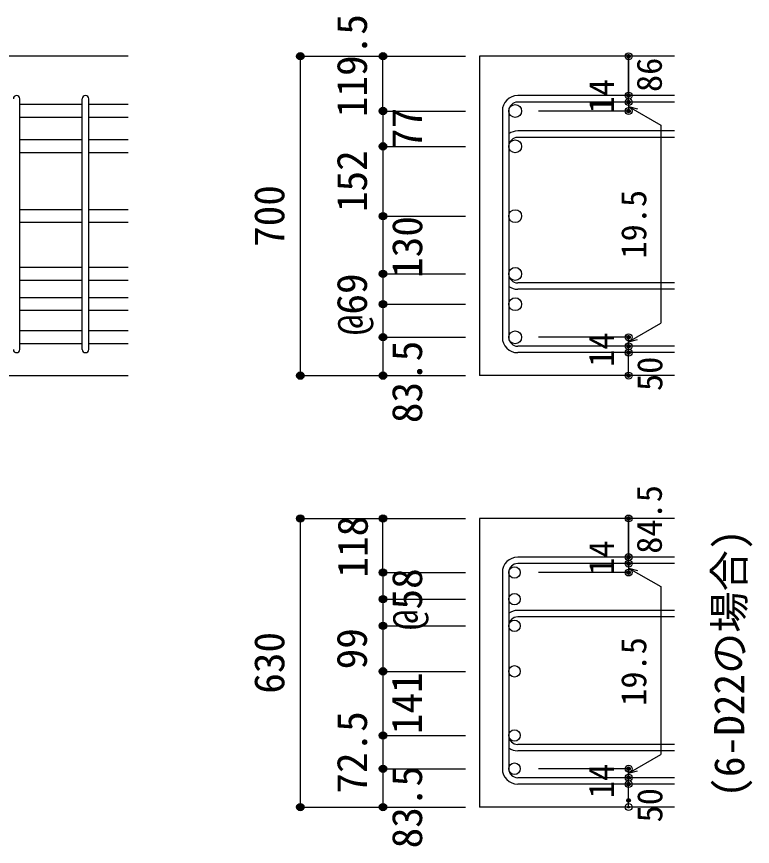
# Model space of a CAD drawing. Units: millimetres at full size, sheet at 1:30; some dimension numbers follow another scale. Extents: x -5973 to 5954, y -4195 to 4201.
# Drawn here: x 1409 to 3012, y 1435 to 3242 of the extents above; entities that cross this region are included whole.
import ezdxf
from ezdxf.enums import TextEntityAlignment as Align

# ---------------------------------------------------------------- set-up
doc = ezdxf.new("R2010")
doc.units = ezdxf.units.MM
doc.header["$LTSCALE"] = 30
doc.header["$PDMODE"] = 32
doc.header["$PDSIZE"] = 15
for name, color, linetype in [('0-1_躯体線', 2, 'Continuous'), ('0-5_基礎梁筋', 7, 'Continuous'), ('0-6_スタラップ筋', 7, 'Continuous'), ('0-7_文字', 4, 'Continuous'), ('0-D_寸法', 4, 'Continuous')]:
    doc.layers.add(name, color=color, linetype=linetype)
doc.styles.add('ＭＳ ゴシック', font='')
doc.styles.get('ＭＳ ゴシック').set_extended_font_data('MS Gothic')

msp = doc.modelspace()

# ---------------------------------------------------------------- linework, layer by layer
at = {"layer": '0-1_躯体線'}
for p, q in [((1652.44, 3156.03), (-147.56, 3156.03)), ((2842.44, 3156.03), (2417.44, 3156.03)), ((2417.44, 3156.03), (2417.44, 2460.53)), ((2842.44, 2460.53), (2417.44, 2460.53)), ((2842.44, 2149.4), (2417.44, 2149.4)), ((2417.44, 2149.4), (2417.44, 1520.9)), ((2842.44, 1520.9), (2417.44, 1520.9))]:
    msp.add_line(p, q, dxfattribs=at)
msp.add_lwpolyline([(1252.44, 1756.03), (1252.44, 2460.53), (1652.44, 2460.53)], dxfattribs=at)
at = {"layer": '0-5_基礎梁筋'}
for p, q in [((1552.44, 3050.83), (1416.44, 3050.83)), ((1652.44, 3050.83), (1566.44, 3050.83)), ((1552.44, 3022.83), (1416.44, 3022.83)), ((1652.44, 3022.83), (1566.44, 3022.83)), ((1552.44, 2973.83), (1416.44, 2973.83)), ((1652.44, 2973.83), (1566.44, 2973.83)), ((1552.44, 2945.83), (1416.44, 2945.83)), ((1652.44, 2945.83), (1566.44, 2945.83)), ((1552.44, 2821.83), (1416.44, 2821.83)), ((1652.44, 2821.83), (1566.44, 2821.83)), ((1552.44, 2793.83), (1416.44, 2793.83)), ((1652.44, 2793.83), (1566.44, 2793.83)), ((1552.44, 2696.03), (1416.44, 2696.03)), ((1652.44, 2696.03), (1566.44, 2696.03)), ((1552.44, 2668.03), (1416.44, 2668.03)), ((1652.44, 2668.03), (1566.44, 2668.03)), ((1552.44, 2630.03), (1416.44, 2630.03)), ((1652.44, 2630.03), (1566.44, 2630.03)), ((1552.44, 2602.03), (1416.44, 2602.03)), ((1652.44, 2602.03), (1566.44, 2602.03)), ((1552.44, 2558.03), (1416.44, 2558.03)), ((1652.44, 2558.03), (1566.44, 2558.03)), ((1552.44, 2530.03), (1416.44, 2530.03)), ((1652.44, 2530.03), (1566.44, 2530.03))]:
    msp.add_line(p, q, dxfattribs=at)
at = {"layer": '0-5_基礎梁筋', "color": 3}
for centre, radius in [((2495.44, 3036.83), 14), ((2495.44, 2959.83), 14), ((2495.44, 2807.83), 14), ((2495.44, 2682.03), 14), ((2495.44, 2616.03), 14), ((2495.44, 2544.03), 14), ((2493.94, 2031.7), 12.5), ((2493.94, 1973.7), 12.5), ((2493.94, 1915.7), 12.5), ((2493.94, 1816.4), 12.5), ((2493.94, 1676.9), 12.5), ((2493.94, 1676.9), 12.5), ((2493.94, 1676.9), 12.5), ((2493.94, 1604.4), 12.5), ((2493.94, 1604.4), 12.5), ((2493.94, 1604.4), 12.5)]:
    msp.add_circle(centre, radius, dxfattribs=at)
at = {"layer": '0-5_基礎梁筋'}
for p in [(2027.44, 3156.03), (2027.44, 2149.4), (2027.44, 1520.9)]:
    msp.add_point(p, dxfattribs=at)
at = {"layer": '0-6_スタラップ筋'}
for p, q in [((1416.44, 2517.53), (1416.44, 3063.33)), ((1552.44, 2517.53), (1552.44, 3063.33)), ((1566.44, 2517.53), (1566.44, 3063.33)), ((2842.44, 3070.33), (2500.94, 3070.33)), ((2842.44, 3056.33), (2500.94, 3056.33)), ((2467.44, 3036.83), (2467.44, 2544.03)), ((2481.44, 3036.83), (2481.44, 2544.03)), ((2842.44, 2993.33), (2500.94, 2993.33)), ((2842.44, 2979.33), (2500.94, 2979.33)), ((2842.44, 2662.53), (2500.94, 2662.53)), ((2842.44, 2648.53), (2500.94, 2648.53)), ((2842.44, 2524.53), (2500.94, 2524.53)), ((2842.44, 2510.53), (2500.94, 2510.53)), ((2842.44, 2065.2), (2500.94, 2065.2)), ((2842.44, 2051.2), (2500.94, 2051.2)), ((2467.44, 2031.7), (2467.44, 1604.4)), ((2481.44, 2031.7), (2481.44, 1604.4)), ((2842.44, 1949.2), (2500.94, 1949.2)), ((2842.44, 1935.2), (2500.94, 1935.2)), ((2842.44, 1657.4), (2500.94, 1657.4)), ((2842.44, 1643.4), (2500.94, 1643.4)), ((2842.44, 1584.9), (2500.94, 1584.9)), ((2842.44, 1570.9), (2500.94, 1570.9))]:
    msp.add_line(p, q, dxfattribs=at)
for centre, radius, start, end in [((1409.44, 3063.33), 7, 0, 180), ((1559.44, 3063.33), 7, 0, 180), ((2500.94, 3036.83), 33.5, 90, 180), ((2500.94, 3036.83), 19.5, 90, 180), ((2500.94, 2959.83), 33.5, 90, 125.59765), ((2500.94, 2959.83), 19.5, 90, 180), ((2500.94, 2682.03), 19.5, 180, 270), ((2500.94, 2682.03), 33.5, 234.40235, 270), ((2500.94, 2544.03), 33.5, 180, 270), ((2500.94, 2544.03), 19.5, 180, 270), ((1409.44, 2517.53), 7, 180, 0), ((1559.44, 2517.53), 7, 180, 0), ((2500.94, 2031.7), 33.5, 90, 180), ((2500.94, 2031.7), 19.5, 90, 180), ((2500.94, 1915.7), 33.5, 90, 125.59765), ((2500.94, 1915.7), 19.5, 90, 180), ((2500.94, 1676.9), 19.5, 180, 270), ((2500.94, 1676.9), 33.5, 234.40235, 270), ((2500.94, 1604.4), 33.5, 180, 270), ((2500.94, 1604.4), 19.5, 180, 270)]:
    msp.add_arc(centre, radius, start, end, dxfattribs=at)
at = {"layer": '0-D_寸法'}
for p, q in [((2027.44, 3156.03), (2207.44, 3156.03)), ((2027.44, 3156.03), (2207.44, 3156.03)), ((2027.44, 3156.03), (2027.44, 2460.53)), ((2207.44, 3156.03), (2387.44, 3156.03)), ((2207.44, 3156.03), (2387.44, 3156.03)), ((2207.44, 3036.83), (2207.44, 3156.03)), ((2742.44, 3056.33), (2742.44, 3070.33)), ((2742.44, 3056.33), (2742.44, 3036.83)), ((2207.44, 3036.83), (2387.44, 3036.83)), ((2207.44, 3036.83), (2207.44, 2955.07)), ((2742.44, 3036.83), (2546.35, 3036.83)), ((2742.44, 3046.58), (2761.76, 3041.41)), ((2742.44, 3046.58), (2812.5, 3006.14)), ((2812.5, 3006.14), (2812.5, 2574.73)), ((2207.44, 2959.83), (2387.44, 2959.83)), ((2207.44, 2959.83), (2387.44, 2959.83)), ((2207.44, 2955.07), (2207.44, 2821.53)), ((2207.44, 2934.48), (2207.44, 2544.03)), ((2207.44, 2807.83), (2387.44, 2807.83)), ((2207.44, 2807.83), (2387.44, 2807.83)), ((2207.44, 2682.03), (2387.44, 2682.03)), ((2207.44, 2616.03), (2387.44, 2616.03)), ((2742.44, 2534.28), (2812.5, 2574.73)), ((2207.44, 2544.03), (2387.44, 2544.03)), ((2207.44, 2544.03), (2207.44, 2460.53)), ((2742.44, 2544.03), (2546.35, 2544.03)), ((2742.44, 2524.53), (2742.44, 2544.03)), ((2742.44, 2534.28), (2761.76, 2539.46)), ((2742.44, 2510.53), (2742.44, 2524.53)), ((2742.44, 2460.53), (2742.44, 2510.53)), ((2027.44, 2460.53), (2207.44, 2460.53)), ((2207.44, 2460.53), (2387.44, 2460.53)), ((2027.44, 2149.4), (2207.44, 2149.4)), ((2027.44, 2149.4), (2207.44, 2149.4)), ((2027.44, 2149.4), (2027.44, 1520.9)), ((2207.44, 2149.4), (2387.44, 2149.4)), ((2207.44, 2149.4), (2387.44, 2149.4)), ((2207.44, 2031.7), (2207.44, 2149.4)), ((2742.44, 2051.2), (2742.44, 2065.2)), ((2742.44, 2051.2), (2742.44, 2031.7)), ((2207.44, 2031.7), (2387.44, 2031.7)), ((2207.44, 2031.7), (2207.44, 1948.43)), ((2742.44, 2031.7), (2546.35, 2031.7)), ((2742.44, 2041.45), (2761.76, 2036.28)), ((2742.44, 2041.45), (2812.5, 2001)), ((2812.5, 2001), (2812.5, 1635.1)), ((2207.44, 1973.7), (2387.44, 1973.7)), ((2207.44, 1948.43), (2207.44, 1816.4)), ((2207.44, 1915.7), (2387.44, 1915.7)), ((2207.44, 1816.4), (2387.44, 1816.4)), ((2207.44, 1816.4), (2387.44, 1816.4)), ((2207.44, 1816.4), (2387.44, 1816.4)), ((2207.44, 1816.4), (2207.44, 1520.9)), ((2207.44, 1676.9), (2387.44, 1676.9)), ((2207.44, 1676.9), (2387.44, 1676.9)), ((2207.44, 1676.9), (2387.44, 1676.9)), ((2742.44, 1594.65), (2812.5, 1635.1)), ((2207.44, 1604.4), (2387.44, 1604.4)), ((2207.44, 1604.4), (2387.44, 1604.4)), ((2207.44, 1604.4), (2387.44, 1604.4)), ((2742.44, 1604.4), (2546.35, 1604.4)), ((2742.44, 1584.9), (2742.44, 1604.4)), ((2742.44, 1594.65), (2761.76, 1599.83)), ((2742.44, 1570.9), (2742.44, 1584.9)), ((2742.44, 1520.9), (2742.44, 1570.9)), ((2027.44, 1520.9), (2207.44, 1520.9)), ((2207.44, 1520.9), (2387.44, 1520.9))]:
    msp.add_line(p, q, dxfattribs=at)
for points in [[(2742.44, 3156.03), (2742.44, 3070.33), (2742.44, 3156.03)], [(2742.44, 2149.4), (2742.44, 2065.2), (2742.44, 2149.4)]]:
    msp.add_lwpolyline(points, dxfattribs=at)
for centre, radius in [((2027.44, 3156.03), 8), ((2027.44, 3156.03), 7.2), ((2207.44, 3156.03), 8), ((2207.44, 3156.03), 7.2), ((2027.44, 3156.03), 6.4), ((2027.44, 3156.03), 5.6), ((2027.44, 3156.03), 4.8), ((2027.44, 3156.03), 4), ((2027.44, 3156.03), 3.2), ((2027.44, 3156.03), 2.4), ((2027.44, 3156.03), 1.6), ((2027.44, 3156.03), 0.8), ((2207.44, 3156.03), 6.4), ((2207.44, 3156.03), 5.6), ((2207.44, 3156.03), 4.8), ((2207.44, 3156.03), 4), ((2207.44, 3156.03), 3.2), ((2207.44, 3156.03), 2.4), ((2207.44, 3156.03), 1.6), ((2207.44, 3156.03), 0.8), ((2742.44, 3156.03), 4), ((2742.44, 3156.03), 3.6), ((2742.44, 3156.03), 3.2), ((2742.44, 3156.03), 2.8), ((2742.44, 3156.03), 2.4), ((2742.44, 3156.03), 2), ((2742.44, 3156.03), 1.6), ((2742.44, 3156.03), 1.2), ((2742.44, 3156.03), 0.8), ((2742.44, 3156.03), 0.4), ((2742.44, 3070.33), 4), ((2742.44, 3070.33), 3.6), ((2742.44, 3070.33), 3.2), ((2742.44, 3070.33), 2.8), ((2742.44, 3070.33), 2.4), ((2742.44, 3070.33), 2), ((2742.44, 3056.33), 4), ((2742.44, 3056.33), 3.6), ((2742.44, 3056.33), 3.2), ((2742.44, 3056.33), 2.8), ((2742.44, 3056.33), 2.4), ((2742.44, 3056.33), 2), ((2742.44, 3070.33), 1.6), ((2742.44, 3056.33), 1.6), ((2742.44, 3070.33), 1.2), ((2742.44, 3056.33), 1.2), ((2742.44, 3070.33), 0.8), ((2742.44, 3056.33), 0.8), ((2742.44, 3070.33), 0.4), ((2742.44, 3056.33), 0.4), ((2207.44, 3036.83), 8), ((2207.44, 3036.83), 7.2), ((2207.44, 3036.83), 6.4), ((2207.44, 3036.83), 5.6), ((2207.44, 3036.83), 4.8), ((2207.44, 3036.83), 4), ((2207.44, 3036.83), 3.2), ((2207.44, 3036.83), 2.4), ((2207.44, 3036.83), 1.6), ((2207.44, 3036.83), 0.8), ((2742.44, 3036.83), 4), ((2742.44, 3036.83), 3.6), ((2742.44, 3036.83), 3.2), ((2742.44, 3036.83), 2.8), ((2742.44, 3036.83), 2.4), ((2742.44, 3036.83), 2), ((2742.44, 3036.83), 1.6), ((2742.44, 3036.83), 1.2), ((2742.44, 3036.83), 0.8), ((2742.44, 3036.83), 0.4), ((2207.44, 2959.83), 8), ((2207.44, 2959.83), 7.2), ((2207.44, 2959.83), 6.4), ((2207.44, 2959.83), 5.6), ((2207.44, 2959.83), 4.8), ((2207.44, 2959.83), 4), ((2207.44, 2959.83), 3.2), ((2207.44, 2959.83), 2.4), ((2207.44, 2959.83), 1.6), ((2207.44, 2959.83), 0.8), ((2207.44, 2807.83), 8), ((2207.44, 2807.83), 7.2), ((2207.44, 2807.83), 6.4), ((2207.44, 2807.83), 5.6), ((2207.44, 2807.83), 4.8), ((2207.44, 2807.83), 4), ((2207.44, 2807.83), 3.2), ((2207.44, 2807.83), 2.4), ((2207.44, 2807.83), 1.6), ((2207.44, 2807.83), 0.8), ((2207.44, 2682.03), 8), ((2207.44, 2682.03), 7.2), ((2207.44, 2682.03), 6.4), ((2207.44, 2682.03), 5.6), ((2207.44, 2682.03), 4.8), ((2207.44, 2682.03), 4), ((2207.44, 2682.03), 3.2), ((2207.44, 2682.03), 2.4), ((2207.44, 2682.03), 1.6), ((2207.44, 2682.03), 0.8), ((2207.44, 2616.03), 8), ((2207.44, 2616.03), 7.2), ((2207.44, 2616.03), 6.4), ((2207.44, 2616.03), 5.6), ((2207.44, 2616.03), 4.8), ((2207.44, 2616.03), 4), ((2207.44, 2616.03), 3.2), ((2207.44, 2616.03), 2.4), ((2207.44, 2616.03), 1.6), ((2207.44, 2616.03), 0.8), ((2207.44, 2544.03), 8), ((2207.44, 2544.03), 7.2), ((2207.44, 2544.03), 6.4), ((2207.44, 2544.03), 5.6), ((2207.44, 2544.03), 4.8), ((2207.44, 2544.03), 4), ((2207.44, 2544.03), 3.2), ((2207.44, 2544.03), 2.4), ((2207.44, 2544.03), 1.6), ((2207.44, 2544.03), 0.8), ((2742.44, 2544.03), 4), ((2742.44, 2544.03), 3.6), ((2742.44, 2544.03), 3.2), ((2742.44, 2544.03), 2.8), ((2742.44, 2544.03), 2.4), ((2742.44, 2544.03), 2), ((2742.44, 2544.03), 1.6), ((2742.44, 2544.03), 1.2), ((2742.44, 2544.03), 0.8), ((2742.44, 2544.03), 0.4), ((2742.44, 2524.53), 4), ((2742.44, 2510.53), 4), ((2742.44, 2524.53), 3.6), ((2742.44, 2510.53), 3.6), ((2742.44, 2524.53), 3.2), ((2742.44, 2510.53), 3.2), ((2742.44, 2524.53), 2.8), ((2742.44, 2510.53), 2.8), ((2742.44, 2524.53), 2.4), ((2742.44, 2510.53), 2.4), ((2742.44, 2524.53), 2), ((2742.44, 2510.53), 2), ((2742.44, 2524.53), 1.6), ((2742.44, 2510.53), 1.6), ((2742.44, 2524.53), 1.2), ((2742.44, 2524.53), 0.8), ((2742.44, 2524.53), 0.4), ((2742.44, 2510.53), 1.2), ((2742.44, 2510.53), 0.8), ((2742.44, 2510.53), 0.4), ((2027.44, 2460.53), 8), ((2027.44, 2460.53), 7.2), ((2027.44, 2460.53), 6.4), ((2027.44, 2460.53), 5.6), ((2027.44, 2460.53), 4.8), ((2027.44, 2460.53), 4), ((2027.44, 2460.53), 3.2), ((2027.44, 2460.53), 2.4), ((2027.44, 2460.53), 1.6), ((2027.44, 2460.53), 0.8), ((2207.44, 2460.53), 8), ((2207.44, 2460.53), 7.2), ((2207.44, 2460.53), 6.4), ((2207.44, 2460.53), 5.6), ((2207.44, 2460.53), 4.8), ((2207.44, 2460.53), 4), ((2207.44, 2460.53), 3.2), ((2207.44, 2460.53), 2.4), ((2207.44, 2460.53), 1.6), ((2207.44, 2460.53), 0.8), ((2742.44, 2460.53), 4), ((2742.44, 2460.53), 3.6), ((2742.44, 2460.53), 3.2), ((2742.44, 2460.53), 2.8), ((2742.44, 2460.53), 2.4), ((2742.44, 2460.53), 2), ((2742.44, 2460.53), 1.6), ((2742.44, 2460.53), 1.2), ((2742.44, 2460.53), 0.8), ((2742.44, 2460.53), 0.4), ((2027.44, 2149.4), 8), ((2027.44, 2149.4), 7.2), ((2027.44, 2149.4), 6.4), ((2027.44, 2149.4), 5.6), ((2027.44, 2149.4), 4.8), ((2027.44, 2149.4), 4), ((2027.44, 2149.4), 3.2), ((2027.44, 2149.4), 2.4), ((2027.44, 2149.4), 1.6), ((2207.44, 2149.4), 8), ((2207.44, 2149.4), 7.2), ((2207.44, 2149.4), 6.4), ((2207.44, 2149.4), 5.6), ((2207.44, 2149.4), 4.8), ((2207.44, 2149.4), 4), ((2207.44, 2149.4), 3.2), ((2207.44, 2149.4), 2.4), ((2207.44, 2149.4), 1.6), ((2742.44, 2149.4), 4), ((2742.44, 2149.4), 3.6), ((2742.44, 2149.4), 3.2), ((2742.44, 2149.4), 2.8), ((2742.44, 2149.4), 2.4), ((2742.44, 2149.4), 2), ((2742.44, 2149.4), 1.6), ((2027.44, 2149.4), 0.8), ((2207.44, 2149.4), 0.8), ((2742.44, 2149.4), 1.2), ((2742.44, 2149.4), 0.8), ((2742.44, 2149.4), 0.4), ((2742.44, 2065.2), 4), ((2742.44, 2065.2), 3.6), ((2742.44, 2065.2), 3.2), ((2742.44, 2065.2), 2.8), ((2742.44, 2065.2), 2.4), ((2742.44, 2065.2), 2), ((2742.44, 2065.2), 1.6), ((2742.44, 2065.2), 1.2), ((2742.44, 2065.2), 0.8), ((2742.44, 2065.2), 0.4), ((2742.44, 2051.2), 4), ((2742.44, 2051.2), 3.6), ((2742.44, 2051.2), 3.2), ((2742.44, 2051.2), 2.8), ((2742.44, 2051.2), 2.4), ((2742.44, 2051.2), 2), ((2742.44, 2051.2), 1.6), ((2742.44, 2051.2), 1.2), ((2742.44, 2051.2), 0.8), ((2742.44, 2051.2), 0.4), ((2207.44, 2031.7), 8), ((2207.44, 2031.7), 7.2), ((2207.44, 2031.7), 6.4), ((2207.44, 2031.7), 5.6), ((2207.44, 2031.7), 4.8), ((2207.44, 2031.7), 4), ((2207.44, 2031.7), 3.2), ((2207.44, 2031.7), 2.4), ((2207.44, 2031.7), 1.6), ((2207.44, 2031.7), 0.8), ((2742.44, 2031.7), 4), ((2742.44, 2031.7), 3.6), ((2742.44, 2031.7), 3.2), ((2742.44, 2031.7), 2.8), ((2742.44, 2031.7), 2.4), ((2742.44, 2031.7), 2), ((2742.44, 2031.7), 1.6), ((2742.44, 2031.7), 1.2), ((2742.44, 2031.7), 0.8), ((2742.44, 2031.7), 0.4), ((2207.44, 1973.7), 8), ((2207.44, 1973.7), 7.2), ((2207.44, 1973.7), 6.4), ((2207.44, 1973.7), 5.6), ((2207.44, 1973.7), 4.8), ((2207.44, 1973.7), 4), ((2207.44, 1973.7), 3.2), ((2207.44, 1973.7), 2.4), ((2207.44, 1973.7), 1.6), ((2207.44, 1973.7), 0.8), ((2207.44, 1915.7), 8), ((2207.44, 1915.7), 7.2), ((2207.44, 1915.7), 6.4), ((2207.44, 1915.7), 5.6), ((2207.44, 1915.7), 4.8), ((2207.44, 1915.7), 4), ((2207.44, 1915.7), 3.2), ((2207.44, 1915.7), 2.4), ((2207.44, 1915.7), 1.6), ((2207.44, 1915.7), 0.8), ((2207.44, 1816.4), 8), ((2207.44, 1816.4), 8), ((2207.44, 1816.4), 7.2), ((2207.44, 1816.4), 7.2), ((2207.44, 1816.4), 6.4), ((2207.44, 1816.4), 6.4), ((2207.44, 1816.4), 5.6), ((2207.44, 1816.4), 5.6), ((2207.44, 1816.4), 4.8), ((2207.44, 1816.4), 4.8), ((2207.44, 1816.4), 4), ((2207.44, 1816.4), 4), ((2207.44, 1816.4), 3.2), ((2207.44, 1816.4), 3.2), ((2207.44, 1816.4), 2.4), ((2207.44, 1816.4), 2.4), ((2207.44, 1816.4), 1.6), ((2207.44, 1816.4), 1.6), ((2207.44, 1816.4), 0.8), ((2207.44, 1816.4), 0.8), ((2207.44, 1676.9), 8), ((2207.44, 1676.9), 8), ((2207.44, 1676.9), 7.2), ((2207.44, 1676.9), 7.2), ((2207.44, 1676.9), 6.4), ((2207.44, 1676.9), 6.4), ((2207.44, 1676.9), 5.6), ((2207.44, 1676.9), 5.6), ((2207.44, 1676.9), 4.8), ((2207.44, 1676.9), 4.8), ((2207.44, 1676.9), 4), ((2207.44, 1676.9), 4), ((2207.44, 1676.9), 3.2), ((2207.44, 1676.9), 3.2), ((2207.44, 1676.9), 2.4), ((2207.44, 1676.9), 2.4), ((2207.44, 1676.9), 1.6), ((2207.44, 1676.9), 1.6), ((2207.44, 1676.9), 0.8), ((2207.44, 1676.9), 0.8), ((2207.44, 1604.4), 8), ((2207.44, 1604.4), 8), ((2207.44, 1604.4), 7.2), ((2207.44, 1604.4), 7.2), ((2207.44, 1604.4), 6.4), ((2207.44, 1604.4), 6.4), ((2207.44, 1604.4), 5.6), ((2207.44, 1604.4), 5.6), ((2207.44, 1604.4), 4.8), ((2207.44, 1604.4), 4.8), ((2207.44, 1604.4), 4), ((2207.44, 1604.4), 4), ((2207.44, 1604.4), 3.2), ((2207.44, 1604.4), 3.2), ((2207.44, 1604.4), 2.4), ((2207.44, 1604.4), 2.4), ((2207.44, 1604.4), 1.6), ((2207.44, 1604.4), 1.6), ((2207.44, 1604.4), 0.8), ((2207.44, 1604.4), 0.8), ((2742.44, 1604.4), 4), ((2742.44, 1604.4), 3.6), ((2742.44, 1604.4), 3.2), ((2742.44, 1604.4), 2.8), ((2742.44, 1604.4), 2.4), ((2742.44, 1604.4), 2), ((2742.44, 1604.4), 1.6), ((2742.44, 1604.4), 1.2), ((2742.44, 1604.4), 0.8), ((2742.44, 1604.4), 0.4), ((2742.44, 1584.9), 4), ((2742.44, 1570.9), 4), ((2742.44, 1584.9), 3.6), ((2742.44, 1570.9), 3.6), ((2742.44, 1584.9), 3.2), ((2742.44, 1570.9), 3.2), ((2742.44, 1584.9), 2.8), ((2742.44, 1570.9), 2.8), ((2742.44, 1584.9), 2.4), ((2742.44, 1570.9), 2.4), ((2742.44, 1584.9), 2), ((2742.44, 1570.9), 2), ((2742.44, 1584.9), 1.6), ((2742.44, 1570.9), 1.6), ((2742.44, 1584.9), 1.2), ((2742.44, 1584.9), 0.8), ((2742.44, 1584.9), 0.4), ((2742.44, 1570.9), 1.2), ((2742.44, 1570.9), 0.8), ((2742.44, 1570.9), 0.4), ((2742.44, 1535.4), 4), ((2742.44, 1535.4), 3.6), ((2742.44, 1535.4), 3.2), ((2742.44, 1535.4), 2.8), ((2742.44, 1535.4), 2.4), ((2027.44, 1520.9), 8), ((2027.44, 1520.9), 8), ((2027.44, 1520.9), 7.2), ((2027.44, 1520.9), 7.2), ((2027.44, 1520.9), 6.4), ((2027.44, 1520.9), 6.4), ((2027.44, 1520.9), 5.6), ((2027.44, 1520.9), 5.6), ((2027.44, 1520.9), 4.8), ((2027.44, 1520.9), 4.8), ((2027.44, 1520.9), 4), ((2027.44, 1520.9), 4), ((2027.44, 1520.9), 3.2), ((2027.44, 1520.9), 3.2), ((2027.44, 1520.9), 2.4), ((2027.44, 1520.9), 2.4), ((2027.44, 1520.9), 1.6), ((2027.44, 1520.9), 1.6), ((2027.44, 1520.9), 1.6), ((2027.44, 1520.9), 0.8), ((2027.44, 1520.9), 0.8), ((2027.44, 1520.9), 0.8), ((2207.44, 1520.9), 8), ((2207.44, 1520.9), 8), ((2207.44, 1520.9), 7.2), ((2207.44, 1520.9), 7.2), ((2207.44, 1520.9), 6.4), ((2207.44, 1520.9), 6.4), ((2207.44, 1520.9), 5.6), ((2207.44, 1520.9), 5.6), ((2207.44, 1520.9), 4.8), ((2207.44, 1520.9), 4.8), ((2207.44, 1520.9), 4), ((2207.44, 1520.9), 4), ((2207.44, 1520.9), 3.2), ((2207.44, 1520.9), 3.2), ((2207.44, 1520.9), 2.4), ((2207.44, 1520.9), 2.4), ((2207.44, 1520.9), 1.6), ((2207.44, 1520.9), 1.6), ((2207.44, 1520.9), 1.6), ((2207.44, 1520.9), 0.8), ((2207.44, 1520.9), 0.8), ((2207.44, 1520.9), 0.8), ((2742.44, 1520.9), 2), ((2742.44, 1520.9), 1.6), ((2742.44, 1520.9), 1.2), ((2742.44, 1520.9), 0.8), ((2742.44, 1520.9), 0.4)]:
    msp.add_circle(centre, radius, dxfattribs=at)
at = {"layer": '0-D_寸法', "color": 7}
for p in [(2027.44, 3156.03), (2207.44, 3156.03), (2742.44, 3156.03), (2742.44, 3070.33), (2742.44, 3056.33), (2207.44, 3036.83), (2207.44, 3036.83), (2742.44, 3036.83), (2207.44, 2959.83), (2207.44, 2959.83), (2207.44, 2807.83), (2207.44, 2807.83), (2207.44, 2682.03), (2207.44, 2682.03), (2207.44, 2682.03), (2207.44, 2616.03), (2207.44, 2616.03), (2207.44, 2616.03), (2207.44, 2544.03), (2207.44, 2544.03), (2207.44, 2544.03), (2742.44, 2544.03), (2742.44, 2544.03), (2742.44, 2524.53), (2742.44, 2510.53), (2027.44, 2460.53), (2027.44, 2460.53), (2027.44, 2460.53), (2207.44, 2460.53), (2207.44, 2460.53), (2207.44, 2460.53), (2742.44, 2460.53), (2027.44, 2149.4), (2207.44, 2149.4), (2742.44, 2149.4), (2742.44, 2065.2), (2742.44, 2051.2), (2207.44, 2031.7), (2207.44, 2031.7), (2742.44, 2031.7), (2207.44, 1973.7), (2207.44, 1973.7), (2207.44, 1915.7), (2207.44, 1915.7), (2207.44, 1816.4), (2207.44, 1816.4), (2207.44, 1816.4), (2207.44, 1676.9), (2207.44, 1676.9), (2207.44, 1676.9), (2207.44, 1604.4), (2207.44, 1604.4), (2207.44, 1604.4), (2742.44, 1604.4), (2742.44, 1604.4), (2742.44, 1584.9), (2742.44, 1570.9), (2027.44, 1520.9), (2027.44, 1520.9), (2027.44, 1520.9), (2207.44, 1520.9), (2207.44, 1520.9), (2207.44, 1520.9), (2742.44, 1520.9)]:
    msp.add_point(p, dxfattribs=at)

# ---------------------------------------------------------------- texts
at = {"layer": '0-7_文字', "color": 7, "style": 'ＭＳ ゴシック'}
msp.add_text('(6-D22の場合)', height=65.98, rotation=90, dxfattribs=at).set_placement((3014.32, 1541.36), align=Align.BOTTOM_LEFT)
at = {"layer": '0-D_寸法', "style": 'ＭＳ ゴシック'}
for s, height, p in [('119.5', 65.98, (2192.44, 3023.41)), ('86', 54.99, (2831.33, 3078.17)), ('14', 54.99, (2727.21, 3031.67)), ('77', 65.98, (2312.25, 2954.15)), ('152', 65.98, (2192.41, 2816.64)), ('700', 65.98, (2012.44, 2740.78)), ('19.5', 54.99, (2797.5, 2715.43)), ('130', 65.98, (2312.79, 2673.3)), ('@69', 65.98, (2192.44, 2548.53)), ('14', 54.99, (2727.18, 2479.86)), ('83.5', 65.98, (2312.44, 2357.03)), ('50', 54.99, (2832.44, 2427.03)), ('84.5', 54.99, (2831.36, 2072.56)), ('118', 65.98, (2194.07, 2020.58)), ('14', 54.99, (2727.21, 2026.54)), ('@58', 65.98, (2312.44, 1906.2)), ('99', 65.98, (2192.21, 1820.82)), ('630', 65.98, (2012.44, 1767.65)), ('19.5', 54.99, (2797.5, 1741.4)), ('141', 65.98, (2311.97, 1679.69)), ('72.5', 65.98, (2192.55, 1550.09)), ('14', 54.99, (2727.18, 1540.22)), ('83.5', 65.98, (2312.44, 1430.9)), ('50', 54.99, (2832.44, 1487.4))]:
    msp.add_text(s, height=height, rotation=90, dxfattribs=at).set_placement(p, align=Align.BOTTOM_LEFT)

doc.saveas('drawing.dxf')
